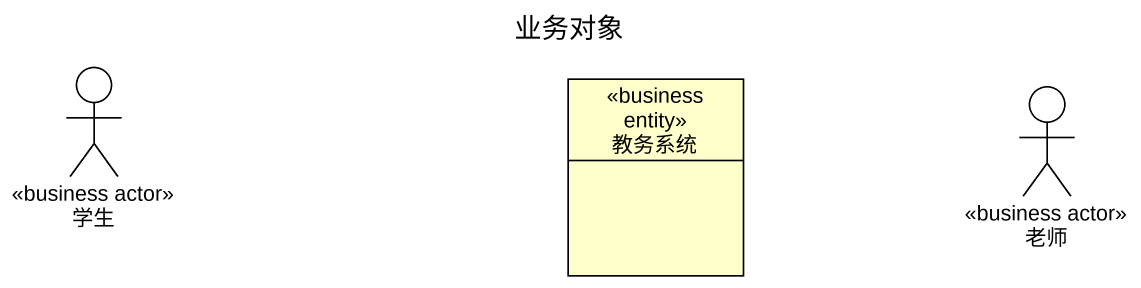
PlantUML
@startuml
title 业务对象
allowmixing
hide circle
hide empty members
actor 学生 <<business actor>>
class 教务系统 <<business entity>>
actor 老师 <<business actor>>
@enduml
